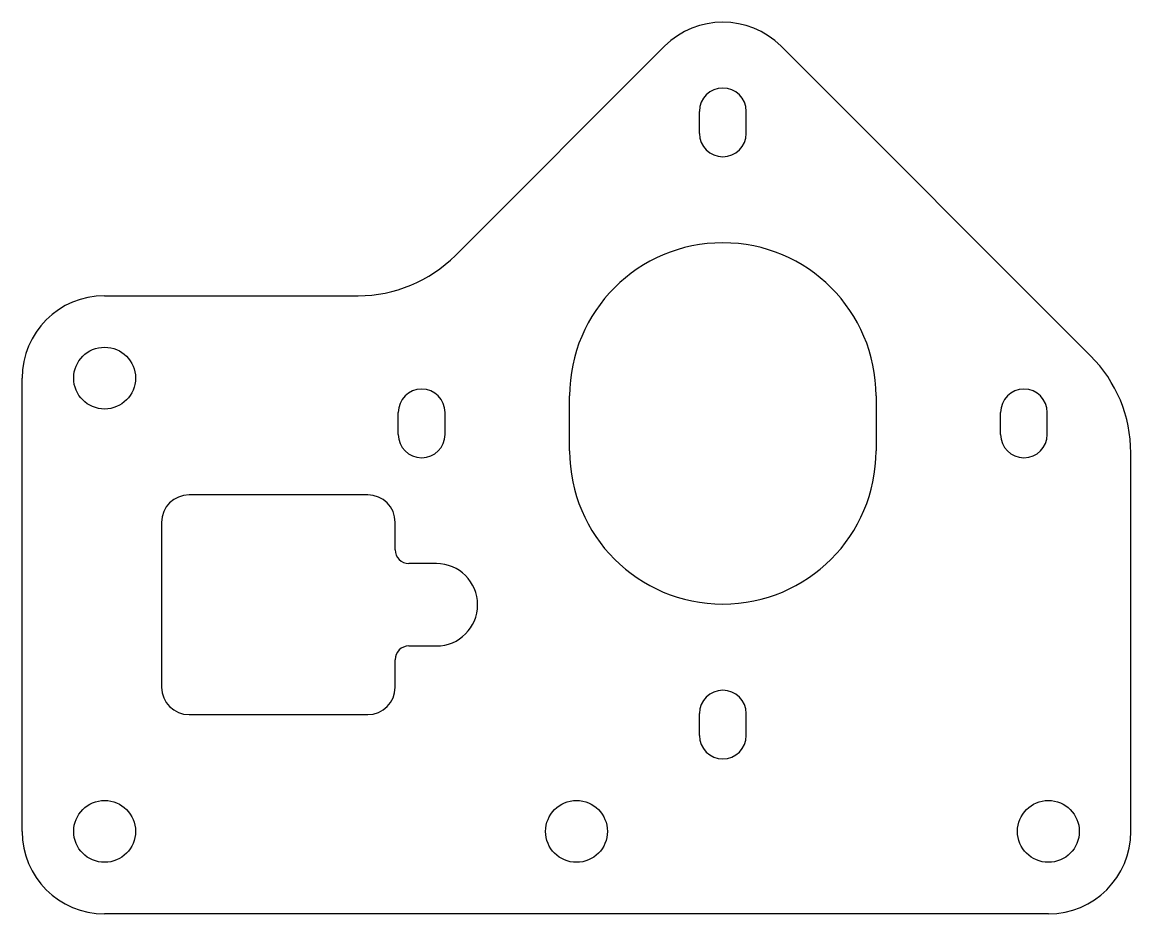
# Model space of a CAD drawing. Header units: millimetres. Extents: x -32.5 to 48.2, y -25 to 39.9.
import ezdxf

# ---------------------------------------------------------------- set-up
doc = ezdxf.new("R2010")
doc.units = ezdxf.units.MM

msp = doc.modelspace()

# ---------------------------------------------------------------- linework, layer by layer
at = {"color": 7, "linetype": 'Continuous', "lineweight": 25}
for p, q in [((14.257, 38.156), (-0.97, 22.929)), ((45.27, 15.629), (22.743, 38.156)), ((16.8, 31.82), (16.8, 33.42)), ((20.2, 31.82), (20.2, 33.42)), ((-26.5, 20), (-8.041, 20)), ((-32.5, -19), (-32.5, 14)), ((7.35, 8.7), (7.35, 12.7)), ((29.65, 12.7), (29.65, 8.7)), ((-5.12, 9.9), (-5.12, 11.5)), ((-1.72, 9.9), (-1.72, 11.5)), ((38.72, 9.9), (38.72, 11.5)), ((42.12, 9.9), (42.12, 11.5)), ((48.198, -19), (48.198, 8.558)), ((-7.35, 5.5), (-20.35, 5.5)), ((-22.35, 3.5), (-22.35, -8.5)), ((-5.35, 1.5), (-5.35, 3.5)), ((-2.35, 0.5), (-4.35, 0.5)), ((-4.35, -5.5), (-2.35, -5.5)), ((-5.35, -8.5), (-5.35, -6.5)), ((16.8, -12.02), (16.8, -10.42)), ((20.2, -12.02), (20.2, -10.42)), ((-20.35, -10.5), (-7.35, -10.5)), ((42.198, -25), (-26.5, -25))]:
    msp.add_line(p, q, dxfattribs=at)
for centre in [(-26.5, 14), (-26.5, -19), (7.849, -19), (42.198, -19)]:
    msp.add_circle(centre, 2.25, dxfattribs=at)
for centre, radius, start, end in [((18.5, 33.913), 6, 45, 135), ((18.5, 33.42), 1.7, 0, 180), ((18.5, 31.82), 1.7, 180, 0), ((18.5, 12.7), 11.15, 0, 180), ((-8.041, 30), 10, 270, 315), ((-26.5, 14), 6, 90, 180), ((38.198, 8.558), 10, 0, 45), ((-3.42, 11.5), 1.7, 0, 180), ((40.42, 11.5), 1.7, 0, 180), ((-3.42, 9.9), 1.7, 180, 0), ((40.42, 9.9), 1.7, 180, 0), ((18.5, 8.7), 11.15, 180, 0), ((-20.35, 3.5), 2, 90, 180), ((-7.35, 3.5), 2, 0, 90), ((-4.35, 1.5), 1, 180, 270), ((-2.35, -2.5), 3, 270, 90), ((-4.35, -6.5), 1, 90, 180), ((-20.35, -8.5), 2, 180, 270), ((-7.35, -8.5), 2, 270, 0), ((18.5, -10.42), 1.7, 0, 180), ((18.5, -12.02), 1.7, 180, 0), ((-26.5, -19), 6, 180, 270), ((42.198, -19), 6, 270, 0)]:
    msp.add_arc(centre, radius, start, end, dxfattribs=at)

doc.saveas('drawing.dxf')
